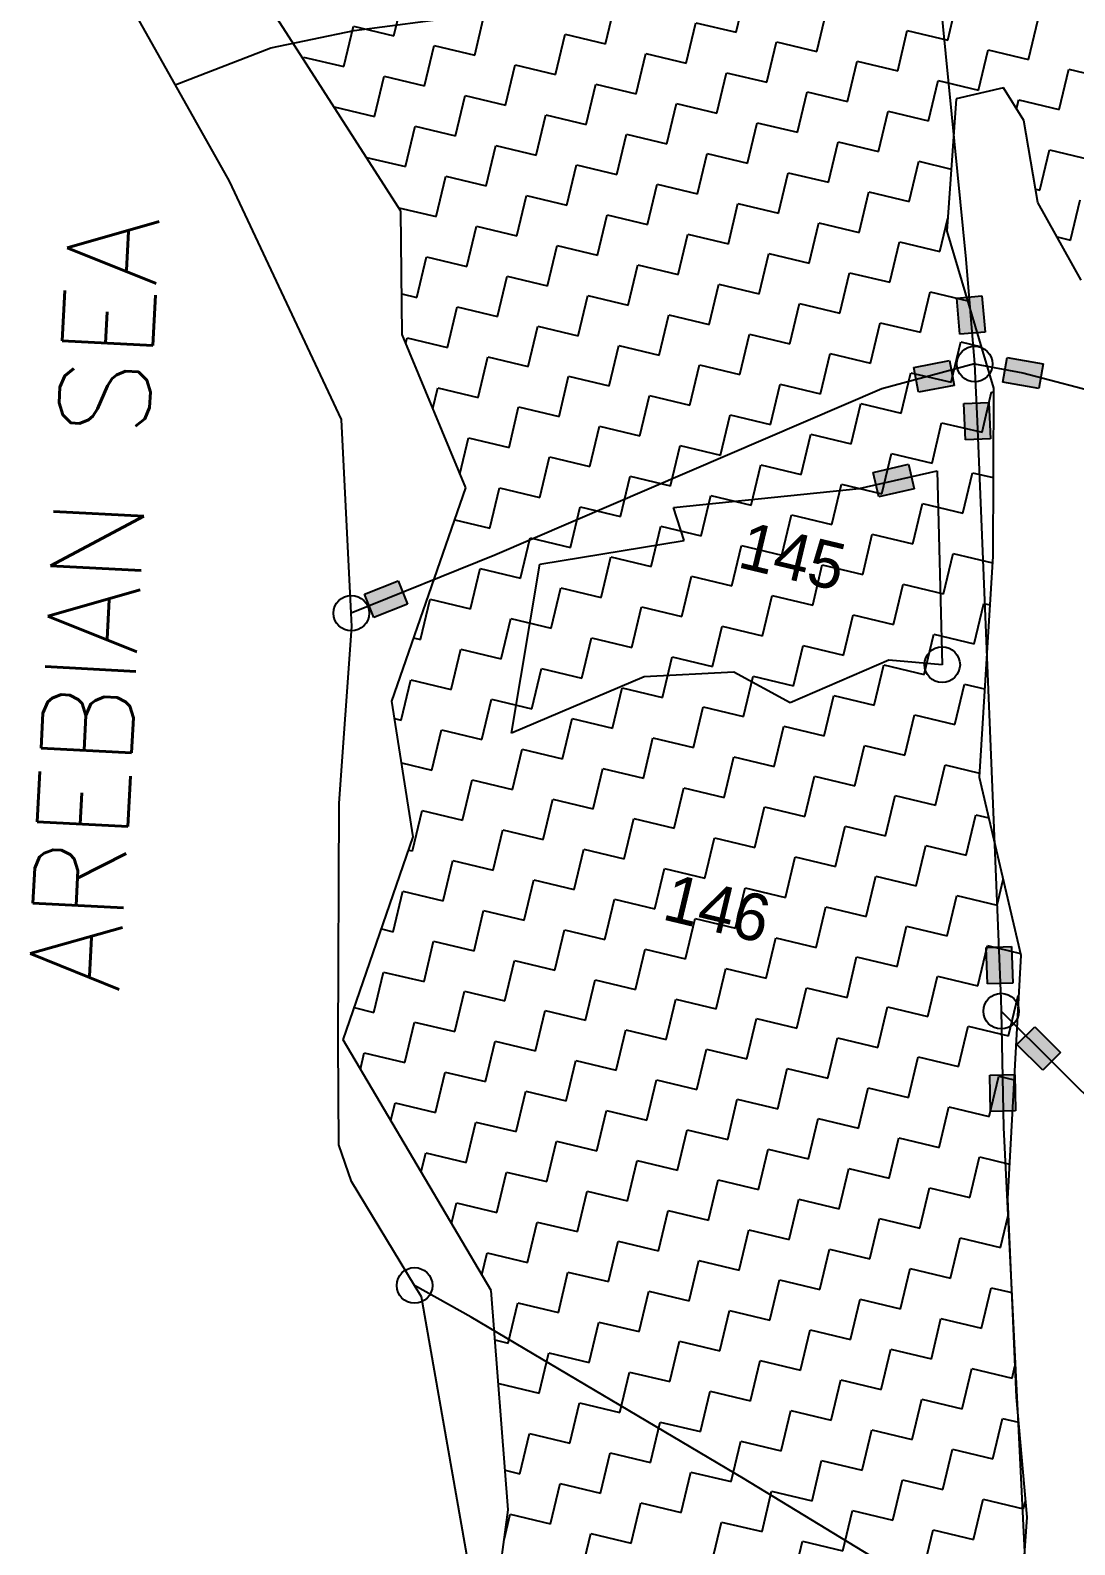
# Model space of a CAD drawing. Header units: metres. Extents: x 318142 to 321969, y 1858939 to 1863690.
# Drawn here: x 318394 to 318807, y 1860778 to 1861377 of the extents above; entities that cross this region are included whole.
import ezdxf

# ---------------------------------------------------------------- set-up
doc = ezdxf.new("R2010")
doc.units = ezdxf.units.M
for name, color, linetype in [('LINE_WATER', 4, 'Continuous'), ('POLY_HATCH', 12, 'Continuous'), ('POLY_PARCEL', 6, 'Continuous'), ('TEXT_MAPOUT', 7, 'Continuous'), ('TEXT_PARCEL', 7, 'Continuous'), ('V_BOUND_LINE', 7, 'Continuous')]:
    doc.layers.add(name, color=color, linetype=linetype)
doc.styles.get("Standard").update_dxf_attribs({"font": 'simplex.shx'})
doc.styles.add('TEXT_MAP', font='')
doc.styles.get('TEXT_MAP').set_extended_font_data('Kruti Dev 050')

msp = doc.modelspace()

# ---------------------------------------------------------------- hatches: boundary and pattern name
for points in [[(318761.64, 1861256.86), (318771.55, 1861257.73), (318770.29, 1861272.06), (318760.38, 1861271.19)], [(318759.34, 1861236.66), (318757.5, 1861246.44), (318743.36, 1861243.78), (318745.2, 1861234)], [(318780.35, 1861247.72), (318778.61, 1861237.93), (318792.77, 1861235.41), (318794.51, 1861245.21)], [(318773.11, 1861229.9), (318763.17, 1861229.45), (318763.82, 1861215.08), (318773.76, 1861215.53)], [(318743.58, 1861195.75), (318741.36, 1861205.45), (318727.34, 1861202.24), (318729.56, 1861192.54)], [(318526.25, 1861154.05), (318529.96, 1861144.82), (318543.31, 1861150.19), (318539.59, 1861159.42)], [(318772.58, 1861000), (318782.52, 1861000.35), (318782.02, 1861014.72), (318772.07, 1861014.38)], [(318791.21, 1860983.04), (318784.19, 1860975.99), (318794.38, 1860965.84), (318801.4, 1860972.89)], [(318783.39, 1860964.13), (318773.44, 1860963.94), (318773.71, 1860949.56), (318783.66, 1860949.75)]]:
    msp.add_hatch(color=256).paths.add_polyline_path(points)

# ---------------------------------------------------------------- linework, layer by layer
for p, q in [((318760.38, 1861271.19), (318770.29, 1861272.06)), ((318761.64, 1861256.86), (318760.38, 1861271.19)), ((318770.29, 1861272.06), (318771.55, 1861257.73)), ((318771.55, 1861257.73), (318761.64, 1861256.86)), ((318743.36, 1861243.78), (318757.5, 1861246.44)), ((318757.5, 1861246.44), (318759.34, 1861236.66)), ((318778.61, 1861237.93), (318780.35, 1861247.72)), ((318780.35, 1861247.72), (318794.51, 1861245.21)), ((318745.2, 1861234), (318743.36, 1861243.78)), ((318794.51, 1861245.21), (318792.77, 1861235.41)), ((318759.34, 1861236.66), (318745.2, 1861234)), ((318792.77, 1861235.41), (318778.61, 1861237.93)), ((318763.17, 1861229.45), (318773.11, 1861229.9)), ((318763.82, 1861215.08), (318763.17, 1861229.45)), ((318773.11, 1861229.9), (318773.76, 1861215.53)), ((318773.76, 1861215.53), (318763.82, 1861215.08)), ((318727.34, 1861202.24), (318741.36, 1861205.45)), ((318741.36, 1861205.45), (318743.58, 1861195.75)), ((318729.56, 1861192.54), (318727.34, 1861202.24)), ((318743.58, 1861195.75), (318729.56, 1861192.54)), ((318526.25, 1861154.05), (318539.59, 1861159.42)), ((318539.59, 1861159.42), (318543.31, 1861150.19)), ((318529.96, 1861144.82), (318526.25, 1861154.05)), ((318543.31, 1861150.19), (318529.96, 1861144.82)), ((318772.07, 1861014.38), (318782.02, 1861014.72)), ((318772.58, 1861000), (318772.07, 1861014.38)), ((318782.02, 1861014.72), (318782.52, 1861000.35)), ((318782.52, 1861000.35), (318772.58, 1861000)), ((318784.19, 1860975.99), (318791.21, 1860983.04)), ((318791.21, 1860983.04), (318801.4, 1860972.89)), ((318794.38, 1860965.84), (318784.19, 1860975.99)), ((318801.4, 1860972.89), (318794.38, 1860965.84)), ((318773.44, 1860963.94), (318783.39, 1860964.13)), ((318773.71, 1860949.56), (318773.44, 1860963.94)), ((318783.39, 1860964.13), (318783.66, 1860949.75)), ((318783.66, 1860949.75), (318773.71, 1860949.56))]:
    msp.add_line(p, q)
for centre in [(318767.45, 1861245.13), (318521.05, 1861146.59), (318754.63, 1861126.22), (318777.94, 1860989.23), (318546.06, 1860880.77)]:
    msp.add_circle(centre, 7.04)
at = {"layer": 'LINE_WATER'}
for p, q in [((318522.13, 1861376.96), (318564.44, 1861382.47)), ((318489.22, 1861370.08), (318522.13, 1861376.96)), ((318451.44, 1861355.54), (318489.22, 1861370.08))]:
    msp.add_line(p, q, dxfattribs=at)
at = {"layer": 'POLY_HATCH'}
for p, q in [((318540.68, 1861305.6), (318482.99, 1861395.42)), ((318778.92, 1861354.34), (318760.13, 1861349.96)), ((318786.91, 1861341.35), (318778.92, 1861354.34)), ((318760.13, 1861349.96), (318756.5, 1861297.62)), ((318792.49, 1861308.98), (318786.91, 1861341.35)), ((318809.56, 1861278.3), (318792.49, 1861308.98)), ((318541.2, 1861256.82), (318540.68, 1861305.6)), ((318756.5, 1861297.62), (318774.95, 1861235.58)), ((318566.27, 1861196.09), (318541.2, 1861256.82)), ((318774.95, 1861235.58), (318774.61, 1861169.15)), ((318537.01, 1861111.84), (318566.27, 1861196.09)), ((318774.61, 1861169.15), (318769.26, 1861081.76)), ((318545.49, 1861058.11), (318537.01, 1861111.84)), ((318769.26, 1861081.76), (318785.71, 1861011.32)), ((318517.83, 1860977.88), (318545.49, 1861058.11)), ((318785.71, 1861011.32), (318780.46, 1860915.04)), ((318576.34, 1860878.75), (318517.83, 1860977.88)), ((318780.46, 1860915.04), (318783.91, 1860836.62)), ((318583.02, 1860792), (318576.34, 1860878.75)), ((318783.91, 1860836.62), (318788.08, 1860789.07)), ((318571.04, 1860703.62), (318583.02, 1860792)), ((318788.08, 1860789.07), (318782.64, 1860710.57))]:
    msp.add_line(p, q, dxfattribs=at)
at = {"layer": 'POLY_HATCH', "linetype": 'Continuous'}
for p, q in [((318537.9, 1861374.85), (318541.71, 1861390.81)), ((318673.19, 1861376.27), (318677.01, 1861392.23)), ((318621.51, 1861371.75), (318625.32, 1861387.7)), ((318705.11, 1861368.64), (318708.92, 1861384.6)), ((318756.8, 1861373.17), (318760.61, 1861389.12)), ((318518.13, 1861362.7), (318521.94, 1861378.66)), ((318521.94, 1861378.66), (318537.9, 1861374.85)), ((318569.82, 1861367.22), (318573.63, 1861383.18)), ((318653.42, 1861364.12), (318657.24, 1861380.08)), ((318657.24, 1861380.08), (318673.19, 1861376.27)), ((318788.72, 1861365.54), (318792.53, 1861381.5)), ((318601.74, 1861359.6), (318605.55, 1861375.56)), ((318605.55, 1861375.56), (318621.51, 1861371.75)), ((318685.34, 1861356.5), (318689.15, 1861372.46)), ((318689.15, 1861372.46), (318705.11, 1861368.64)), ((318737.03, 1861361.02), (318740.84, 1861376.98)), ((318740.84, 1861376.98), (318756.8, 1861373.17)), ((318502, 1861365.81), (318502.17, 1861366.51)), ((318502.17, 1861366.51), (318518.13, 1861362.7)), ((318550.05, 1861355.08), (318553.86, 1861371.03)), ((318553.86, 1861371.03), (318569.82, 1861367.22)), ((318633.65, 1861351.97), (318637.46, 1861367.93)), ((318637.46, 1861367.93), (318653.42, 1861364.12)), ((318768.95, 1861353.4), (318772.76, 1861369.35)), ((318772.76, 1861369.35), (318788.72, 1861365.54)), ((318581.96, 1861347.45), (318585.78, 1861363.41)), ((318585.78, 1861363.41), (318601.74, 1861359.6)), ((318665.57, 1861344.35), (318669.38, 1861360.31)), ((318669.38, 1861360.31), (318685.34, 1861356.5)), ((318717.26, 1861348.87), (318721.07, 1861364.83)), ((318721.07, 1861364.83), (318737.03, 1861361.02)), ((318800.86, 1861345.77), (318804.68, 1861361.73)), ((318804.68, 1861361.73), (318820.63, 1861357.92)), ((318530.28, 1861342.93), (318534.09, 1861358.89)), ((318534.09, 1861358.89), (318550.05, 1861355.08)), ((318613.88, 1861339.83), (318617.69, 1861355.79)), ((318617.69, 1861355.79), (318633.65, 1861351.97)), ((318749.18, 1861341.25), (318752.99, 1861357.21)), ((318752.99, 1861357.21), (318768.95, 1861353.4)), ((318562.19, 1861335.31), (318566.01, 1861351.26)), ((318566.01, 1861351.26), (318581.96, 1861347.45)), ((318645.8, 1861332.2), (318649.61, 1861348.16)), ((318649.61, 1861348.16), (318665.57, 1861344.35)), ((318697.49, 1861336.73), (318701.3, 1861352.68)), ((318701.3, 1861352.68), (318717.26, 1861348.87)), ((318784.05, 1861346), (318784.9, 1861349.58)), ((318784.9, 1861349.58), (318800.86, 1861345.77)), ((318514.3, 1861346.67), (318514.32, 1861346.74)), ((318514.32, 1861346.74), (318530.28, 1861342.93)), ((318594.11, 1861327.68), (318597.92, 1861343.64)), ((318597.92, 1861343.64), (318613.88, 1861339.83)), ((318729.4, 1861329.1), (318733.22, 1861345.06)), ((318733.22, 1861345.06), (318749.18, 1861341.25)), ((318542.42, 1861323.16), (318546.24, 1861339.12)), ((318546.24, 1861339.12), (318562.19, 1861335.31)), ((318626.03, 1861320.06), (318629.84, 1861336.02)), ((318629.84, 1861336.02), (318645.8, 1861332.2)), ((318677.72, 1861324.58), (318681.53, 1861340.54)), ((318681.53, 1861340.54), (318697.49, 1861336.73)), ((318574.34, 1861315.53), (318578.15, 1861331.49)), ((318578.15, 1861331.49), (318594.11, 1861327.68)), ((318709.63, 1861316.96), (318713.45, 1861332.91)), ((318713.45, 1861332.91), (318729.4, 1861329.1)), ((318793.24, 1861313.85), (318797.05, 1861329.81)), ((318797.05, 1861329.81), (318813.01, 1861326)), ((318527.04, 1861326.83), (318542.42, 1861323.16)), ((318606.26, 1861307.91), (318610.07, 1861323.87)), ((318610.07, 1861323.87), (318626.03, 1861320.06)), ((318657.95, 1861312.43), (318661.76, 1861328.39)), ((318661.76, 1861328.39), (318677.72, 1861324.58)), ((318741.55, 1861309.33), (318745.36, 1861325.29)), ((318745.36, 1861325.29), (318758.21, 1861322.22)), ((318554.57, 1861303.39), (318558.38, 1861319.35)), ((318558.38, 1861319.35), (318574.34, 1861315.53)), ((318689.86, 1861304.81), (318693.68, 1861320.77)), ((318693.68, 1861320.77), (318709.63, 1861316.96)), ((318586.49, 1861295.76), (318590.3, 1861311.72)), ((318590.3, 1861311.72), (318606.26, 1861307.91)), ((318638.17, 1861300.29), (318641.99, 1861316.25)), ((318641.99, 1861316.25), (318657.95, 1861312.43)), ((318721.78, 1861297.18), (318725.59, 1861313.14)), ((318725.59, 1861313.14), (318741.55, 1861309.33)), ((318791.58, 1861314.25), (318793.24, 1861313.85)), ((318539.84, 1861306.91), (318554.57, 1861303.39)), ((318670.09, 1861292.66), (318673.9, 1861308.62)), ((318673.9, 1861308.62), (318689.86, 1861304.81)), ((318805.39, 1861294.08), (318809.2, 1861310.04)), ((318618.4, 1861288.14), (318622.22, 1861304.1)), ((318622.22, 1861304.1), (318638.17, 1861300.29)), ((318702.01, 1861285.04), (318705.82, 1861301)), ((318705.82, 1861301), (318721.78, 1861297.18)), ((318753.7, 1861289.56), (318756.86, 1861302.8)), ((318566.72, 1861283.62), (318570.53, 1861299.58)), ((318570.53, 1861299.58), (318586.49, 1861295.76)), ((318650.32, 1861280.52), (318654.13, 1861296.47)), ((318654.13, 1861296.47), (318670.09, 1861292.66)), ((318800.07, 1861295.35), (318805.39, 1861294.08)), ((318598.63, 1861275.99), (318602.45, 1861291.95)), ((318602.45, 1861291.95), (318618.4, 1861288.14)), ((318682.24, 1861272.89), (318686.05, 1861288.85)), ((318686.05, 1861288.85), (318702.01, 1861285.04)), ((318733.93, 1861277.41), (318737.74, 1861293.37)), ((318737.74, 1861293.37), (318753.7, 1861289.56)), ((318546.95, 1861271.47), (318550.76, 1861287.43)), ((318550.76, 1861287.43), (318566.72, 1861283.62)), ((318630.55, 1861268.37), (318634.36, 1861284.33)), ((318634.36, 1861284.33), (318650.32, 1861280.52)), ((318578.86, 1861263.85), (318582.67, 1861279.81)), ((318582.67, 1861279.81), (318598.63, 1861275.99)), ((318662.47, 1861260.74), (318666.28, 1861276.7)), ((318666.28, 1861276.7), (318682.24, 1861272.89)), ((318714.16, 1861265.27), (318717.97, 1861281.23)), ((318717.97, 1861281.23), (318733.93, 1861277.41)), ((318541.03, 1861272.88), (318546.95, 1861271.47)), ((318610.78, 1861256.22), (318614.59, 1861272.18)), ((318614.59, 1861272.18), (318630.55, 1861268.37)), ((318746.07, 1861257.64), (318749.89, 1861273.6)), ((318749.89, 1861273.6), (318764.7, 1861270.06)), ((318559.09, 1861251.7), (318562.9, 1861267.66)), ((318562.9, 1861267.66), (318578.86, 1861263.85)), ((318642.7, 1861248.6), (318646.51, 1861264.56)), ((318646.51, 1861264.56), (318662.47, 1861260.74)), ((318694.39, 1861253.12), (318698.2, 1861269.08)), ((318698.2, 1861269.08), (318714.16, 1861265.27)), ((318591.01, 1861244.08), (318594.82, 1861260.03)), ((318594.82, 1861260.03), (318610.78, 1861256.22)), ((318726.3, 1861245.5), (318730.11, 1861261.46)), ((318730.11, 1861261.46), (318746.07, 1861257.64)), ((318542.62, 1861253.38), (318543.13, 1861255.51)), ((318543.13, 1861255.51), (318559.09, 1861251.7)), ((318622.93, 1861236.45), (318626.74, 1861252.41)), ((318626.74, 1861252.41), (318642.7, 1861248.6)), ((318674.61, 1861240.97), (318678.43, 1861256.93)), ((318678.43, 1861256.93), (318694.39, 1861253.12)), ((318758.22, 1861237.87), (318762.03, 1861253.83)), ((318762.03, 1861253.83), (318770.1, 1861251.9)), ((318571.24, 1861231.93), (318575.05, 1861247.89)), ((318575.05, 1861247.89), (318591.01, 1861244.08)), ((318706.53, 1861233.35), (318710.34, 1861249.31)), ((318710.34, 1861249.31), (318726.3, 1861245.5)), ((318603.16, 1861224.31), (318606.97, 1861240.26)), ((318606.97, 1861240.26), (318622.93, 1861236.45)), ((318654.84, 1861228.83), (318658.66, 1861244.79)), ((318658.66, 1861244.79), (318674.61, 1861240.97)), ((318738.45, 1861225.73), (318742.26, 1861241.68)), ((318742.26, 1861241.68), (318758.22, 1861237.87)), ((318553.31, 1861227.49), (318555.28, 1861235.74)), ((318555.28, 1861235.74), (318571.24, 1861231.93)), ((318686.76, 1861221.2), (318690.57, 1861237.16)), ((318690.57, 1861237.16), (318706.53, 1861233.35)), ((318770.37, 1861218.1), (318774.18, 1861234.06)), ((318774.18, 1861234.06), (318774.94, 1861233.88)), ((318583.39, 1861212.16), (318587.2, 1861228.12)), ((318587.2, 1861228.12), (318603.16, 1861224.31)), ((318635.07, 1861216.68), (318638.89, 1861232.64)), ((318638.89, 1861232.64), (318654.84, 1861228.83)), ((318718.68, 1861213.58), (318722.49, 1861229.54)), ((318722.49, 1861229.54), (318738.45, 1861225.73)), ((318666.99, 1861209.06), (318670.8, 1861225.02)), ((318670.8, 1861225.02), (318686.76, 1861221.2)), ((318750.6, 1861205.96), (318754.41, 1861221.91)), ((318754.41, 1861221.91), (318770.37, 1861218.1)), ((318563.99, 1861201.6), (318567.43, 1861215.97)), ((318567.43, 1861215.97), (318583.39, 1861212.16)), ((318615.3, 1861204.53), (318619.11, 1861220.49)), ((318619.11, 1861220.49), (318635.07, 1861216.68)), ((318698.91, 1861201.43), (318702.72, 1861217.39)), ((318702.72, 1861217.39), (318718.68, 1861213.58)), ((318647.22, 1861196.91), (318651.03, 1861212.87)), ((318651.03, 1861212.87), (318666.99, 1861209.06)), ((318595.53, 1861192.39), (318599.34, 1861208.35)), ((318599.34, 1861208.35), (318615.3, 1861204.53)), ((318679.14, 1861189.29), (318682.95, 1861205.24)), ((318682.95, 1861205.24), (318698.91, 1861201.43)), ((318730.83, 1861193.81), (318734.64, 1861209.77)), ((318734.64, 1861209.77), (318750.6, 1861205.96)), ((318627.45, 1861184.76), (318631.26, 1861200.72)), ((318631.26, 1861200.72), (318647.22, 1861196.91)), ((318762.74, 1861186.18), (318766.55, 1861202.14)), ((318766.55, 1861202.14), (318774.77, 1861200.18)), ((318575.76, 1861180.24), (318579.57, 1861196.2)), ((318579.57, 1861196.2), (318595.53, 1861192.39)), ((318659.37, 1861177.14), (318663.18, 1861193.1)), ((318663.18, 1861193.1), (318679.14, 1861189.29)), ((318711.05, 1861181.66), (318714.87, 1861197.62)), ((318714.87, 1861197.62), (318730.83, 1861193.81)), ((318607.68, 1861172.62), (318611.49, 1861188.58)), ((318611.49, 1861188.58), (318627.45, 1861184.76)), ((318742.97, 1861174.04), (318746.78, 1861190)), ((318746.78, 1861190), (318762.74, 1861186.18)), ((318561.92, 1861183.55), (318575.76, 1861180.24)), ((318639.6, 1861164.99), (318643.41, 1861180.95)), ((318643.41, 1861180.95), (318659.37, 1861177.14)), ((318691.28, 1861169.52), (318695.1, 1861185.47)), ((318695.1, 1861185.47), (318711.05, 1861181.66)), ((318587.91, 1861160.47), (318591.72, 1861176.43)), ((318591.72, 1861176.43), (318607.68, 1861172.62)), ((318723.2, 1861161.89), (318727.01, 1861177.85)), ((318727.01, 1861177.85), (318742.97, 1861174.04)), ((318619.82, 1861152.85), (318623.64, 1861168.81)), ((318623.64, 1861168.81), (318639.6, 1861164.99)), ((318671.51, 1861157.37), (318675.32, 1861173.33)), ((318675.32, 1861173.33), (318691.28, 1861169.52)), ((318755.12, 1861154.27), (318758.93, 1861170.23)), ((318758.93, 1861170.23), (318774.45, 1861166.52)), ((318568.14, 1861148.32), (318571.95, 1861164.28)), ((318571.95, 1861164.28), (318587.91, 1861160.47)), ((318703.43, 1861149.74), (318707.24, 1861165.7)), ((318707.24, 1861165.7), (318723.2, 1861161.89)), ((318600.05, 1861140.7), (318603.87, 1861156.66)), ((318603.87, 1861156.66), (318619.82, 1861152.85)), ((318651.74, 1861145.22), (318655.55, 1861161.18)), ((318655.55, 1861161.18), (318671.51, 1861157.37)), ((318735.35, 1861142.12), (318739.16, 1861158.08)), ((318739.16, 1861158.08), (318755.12, 1861154.27)), ((318548.37, 1861136.18), (318552.18, 1861152.14)), ((318552.18, 1861152.14), (318568.14, 1861148.32)), ((318683.66, 1861137.6), (318687.47, 1861153.56)), ((318687.47, 1861153.56), (318703.43, 1861149.74)), ((318767.26, 1861134.5), (318771.08, 1861150.45)), ((318771.08, 1861150.45), (318773.43, 1861149.89)), ((318580.28, 1861128.55), (318584.1, 1861144.51)), ((318584.1, 1861144.51), (318600.05, 1861140.7)), ((318631.97, 1861133.08), (318635.78, 1861149.03)), ((318635.78, 1861149.03), (318651.74, 1861145.22)), ((318715.58, 1861129.97), (318719.39, 1861145.93)), ((318719.39, 1861145.93), (318735.35, 1861142.12)), ((318663.89, 1861125.45), (318667.7, 1861141.41)), ((318667.7, 1861141.41), (318683.66, 1861137.6)), ((318747.49, 1861122.35), (318751.31, 1861138.31)), ((318751.31, 1861138.31), (318767.26, 1861134.5)), ((318545.69, 1861136.82), (318548.37, 1861136.18)), ((318560.51, 1861116.41), (318564.32, 1861132.37)), ((318564.32, 1861132.37), (318580.28, 1861128.55)), ((318612.2, 1861120.93), (318616.01, 1861136.89)), ((318616.01, 1861136.89), (318631.97, 1861133.08)), ((318695.81, 1861117.83), (318699.62, 1861133.79)), ((318699.62, 1861133.79), (318715.58, 1861129.97)), ((318644.12, 1861113.3), (318647.93, 1861129.26)), ((318647.93, 1861129.26), (318663.89, 1861125.45)), ((318727.72, 1861110.2), (318731.54, 1861126.16)), ((318731.54, 1861126.16), (318747.49, 1861122.35)), ((318540.74, 1861104.26), (318544.55, 1861120.22)), ((318544.55, 1861120.22), (318560.51, 1861116.41)), ((318592.43, 1861108.78), (318596.24, 1861124.74)), ((318596.24, 1861124.74), (318612.2, 1861120.93)), ((318676.04, 1861105.68), (318679.85, 1861121.64)), ((318679.85, 1861121.64), (318695.81, 1861117.83)), ((318624.35, 1861101.16), (318628.16, 1861117.12)), ((318628.16, 1861117.12), (318644.12, 1861113.3)), ((318759.64, 1861102.58), (318763.45, 1861118.54)), ((318763.45, 1861118.54), (318771.4, 1861116.64)), ((318572.66, 1861096.64), (318576.47, 1861112.59)), ((318576.47, 1861112.59), (318592.43, 1861108.78)), ((318656.26, 1861093.53), (318660.08, 1861109.49)), ((318660.08, 1861109.49), (318676.04, 1861105.68)), ((318707.95, 1861098.06), (318711.76, 1861114.02)), ((318711.76, 1861114.02), (318727.72, 1861110.2)), ((318538.11, 1861104.89), (318540.74, 1861104.26)), ((318604.58, 1861089.01), (318608.39, 1861104.97)), ((318608.39, 1861104.97), (318624.35, 1861101.16)), ((318739.87, 1861090.43), (318743.68, 1861106.39)), ((318743.68, 1861106.39), (318759.64, 1861102.58)), ((318552.89, 1861084.49), (318556.7, 1861100.45)), ((318556.7, 1861100.45), (318572.66, 1861096.64)), ((318636.49, 1861081.39), (318640.31, 1861097.35)), ((318640.31, 1861097.35), (318656.26, 1861093.53)), ((318688.18, 1861085.91), (318691.99, 1861101.87)), ((318691.99, 1861101.87), (318707.95, 1861098.06)), ((318584.81, 1861076.87), (318588.62, 1861092.82)), ((318588.62, 1861092.82), (318604.58, 1861089.01)), ((318720.1, 1861078.29), (318723.91, 1861094.24)), ((318723.91, 1861094.24), (318739.87, 1861090.43)), ((318540.87, 1861087.36), (318552.89, 1861084.49)), ((318616.72, 1861069.24), (318620.54, 1861085.2)), ((318620.54, 1861085.2), (318636.49, 1861081.39)), ((318668.41, 1861073.76), (318672.22, 1861089.72)), ((318672.22, 1861089.72), (318688.18, 1861085.91)), ((318752.02, 1861070.66), (318755.83, 1861086.62)), ((318755.83, 1861086.62), (318769.36, 1861083.39)), ((318565.03, 1861064.72), (318568.85, 1861080.68)), ((318568.85, 1861080.68), (318584.81, 1861076.87)), ((318700.33, 1861066.14), (318704.14, 1861082.1)), ((318704.14, 1861082.1), (318720.1, 1861078.29)), ((318596.95, 1861057.09), (318600.76, 1861073.05)), ((318600.76, 1861073.05), (318616.72, 1861069.24)), ((318648.64, 1861061.62), (318652.45, 1861077.58)), ((318652.45, 1861077.58), (318668.41, 1861073.76)), ((318732.25, 1861058.52), (318736.06, 1861074.47)), ((318736.06, 1861074.47), (318752.02, 1861070.66)), ((318545.26, 1861052.57), (318549.08, 1861068.53)), ((318549.08, 1861068.53), (318565.03, 1861064.72)), ((318680.56, 1861053.99), (318684.37, 1861069.95)), ((318684.37, 1861069.95), (318700.33, 1861066.14)), ((318764.16, 1861050.89), (318767.98, 1861066.85)), ((318767.98, 1861066.85), (318773.03, 1861065.64)), ((318577.18, 1861044.95), (318580.99, 1861060.91)), ((318580.99, 1861060.91), (318596.95, 1861057.09)), ((318628.87, 1861049.47), (318632.68, 1861065.43)), ((318632.68, 1861065.43), (318648.64, 1861061.62)), ((318712.47, 1861046.37), (318716.29, 1861062.33)), ((318716.29, 1861062.33), (318732.25, 1861058.52)), ((318660.79, 1861041.85), (318664.6, 1861057.8)), ((318664.6, 1861057.8), (318680.56, 1861053.99)), ((318744.39, 1861038.74), (318748.2, 1861054.7)), ((318748.2, 1861054.7), (318764.16, 1861050.89)), ((318543.71, 1861052.94), (318545.26, 1861052.57)), ((318557.41, 1861032.8), (318561.22, 1861048.76)), ((318561.22, 1861048.76), (318577.18, 1861044.95)), ((318609.1, 1861037.32), (318612.91, 1861053.28)), ((318612.91, 1861053.28), (318628.87, 1861049.47)), ((318692.7, 1861034.22), (318696.52, 1861050.18)), ((318696.52, 1861050.18), (318712.47, 1861046.37)), ((318641.02, 1861029.7), (318644.83, 1861045.66)), ((318644.83, 1861045.66), (318660.79, 1861041.85)), ((318724.62, 1861026.6), (318728.43, 1861042.56)), ((318728.43, 1861042.56), (318744.39, 1861038.74)), ((318537.64, 1861020.65), (318541.45, 1861036.61)), ((318541.45, 1861036.61), (318557.41, 1861032.8)), ((318589.33, 1861025.18), (318593.14, 1861041.14)), ((318593.14, 1861041.14), (318609.1, 1861037.32)), ((318672.93, 1861022.08), (318676.75, 1861038.03)), ((318676.75, 1861038.03), (318692.7, 1861034.22)), ((318776.31, 1861031.12), (318778.73, 1861041.24)), ((318621.25, 1861017.55), (318625.06, 1861033.51)), ((318625.06, 1861033.51), (318641.02, 1861029.7)), ((318704.85, 1861014.45), (318708.66, 1861030.41)), ((318708.66, 1861030.41), (318724.62, 1861026.6)), ((318756.54, 1861018.97), (318760.35, 1861034.93)), ((318760.35, 1861034.93), (318776.31, 1861031.12)), ((318569.56, 1861013.03), (318573.37, 1861028.99)), ((318573.37, 1861028.99), (318589.33, 1861025.18)), ((318653.16, 1861009.93), (318656.97, 1861025.89)), ((318656.97, 1861025.89), (318672.93, 1861022.08)), ((318532.96, 1861021.77), (318537.64, 1861020.65)), ((318601.47, 1861005.41), (318605.29, 1861021.37)), ((318605.29, 1861021.37), (318621.25, 1861017.55)), ((318685.08, 1861002.3), (318688.89, 1861018.26)), ((318688.89, 1861018.26), (318704.85, 1861014.45)), ((318736.77, 1861006.83), (318740.58, 1861022.79)), ((318740.58, 1861022.79), (318756.54, 1861018.97)), ((318549.79, 1861000.88), (318553.6, 1861016.84)), ((318553.6, 1861016.84), (318569.56, 1861013.03)), ((318633.39, 1860997.78), (318637.2, 1861013.74)), ((318637.2, 1861013.74), (318653.16, 1861009.93)), ((318768.69, 1860999.2), (318772.5, 1861015.16)), ((318772.5, 1861015.16), (318785.54, 1861012.04)), ((318581.7, 1860993.26), (318585.52, 1861009.22)), ((318585.52, 1861009.22), (318601.47, 1861005.41)), ((318717, 1860994.68), (318720.81, 1861010.64)), ((318720.81, 1861010.64), (318736.77, 1861006.83)), ((318530.02, 1860988.74), (318533.83, 1861004.7)), ((318533.83, 1861004.7), (318549.79, 1861000.88)), ((318613.62, 1860985.64), (318617.43, 1861001.59)), ((318617.43, 1861001.59), (318633.39, 1860997.78)), ((318665.31, 1860990.16), (318669.12, 1861006.12)), ((318669.12, 1861006.12), (318685.08, 1861002.3)), ((318748.91, 1860987.06), (318752.73, 1861003.01)), ((318752.73, 1861003.01), (318768.69, 1860999.2)), ((318561.93, 1860981.11), (318565.75, 1860997.07)), ((318565.75, 1860997.07), (318581.7, 1860993.26)), ((318697.23, 1860982.53), (318701.04, 1860998.49)), ((318701.04, 1860998.49), (318717, 1860994.68)), ((318780.83, 1860979.43), (318784.64, 1860995.39)), ((318784.64, 1860995.39), (318784.84, 1860995.34)), ((318522.22, 1860990.6), (318530.02, 1860988.74)), ((318593.85, 1860973.49), (318597.66, 1860989.45)), ((318597.66, 1860989.45), (318613.62, 1860985.64)), ((318645.54, 1860978.01), (318649.35, 1860993.97)), ((318649.35, 1860993.97), (318665.31, 1860990.16)), ((318729.14, 1860974.91), (318732.96, 1860990.87)), ((318732.96, 1860990.87), (318748.91, 1860987.06)), ((318542.16, 1860968.97), (318545.97, 1860984.93)), ((318545.97, 1860984.93), (318561.93, 1860981.11)), ((318677.46, 1860970.39), (318681.27, 1860986.35)), ((318681.27, 1860986.35), (318697.23, 1860982.53)), ((318761.06, 1860967.29), (318764.87, 1860983.24)), ((318764.87, 1860983.24), (318780.83, 1860979.43)), ((318574.08, 1860961.34), (318577.89, 1860977.3)), ((318577.89, 1860977.3), (318593.85, 1860973.49)), ((318625.77, 1860965.86), (318629.58, 1860981.82)), ((318629.58, 1860981.82), (318645.54, 1860978.01)), ((318709.37, 1860962.76), (318713.19, 1860978.72)), ((318713.19, 1860978.72), (318729.14, 1860974.91)), ((318524.66, 1860966.31), (318526.2, 1860972.78)), ((318526.2, 1860972.78), (318542.16, 1860968.97)), ((318657.69, 1860958.24), (318661.5, 1860974.2)), ((318661.5, 1860974.2), (318677.46, 1860970.39)), ((318741.29, 1860955.14), (318745.1, 1860971.1)), ((318745.1, 1860971.1), (318761.06, 1860967.29)), ((318554.31, 1860949.2), (318558.12, 1860965.15)), ((318558.12, 1860965.15), (318574.08, 1860961.34)), ((318606, 1860953.72), (318609.81, 1860969.68)), ((318609.81, 1860969.68), (318625.77, 1860965.86)), ((318689.6, 1860950.62), (318693.41, 1860966.58)), ((318693.41, 1860966.58), (318709.37, 1860962.76)), ((318637.91, 1860946.09), (318641.73, 1860962.05)), ((318641.73, 1860962.05), (318657.69, 1860958.24)), ((318721.52, 1860942.99), (318725.33, 1860958.95)), ((318725.33, 1860958.95), (318741.29, 1860955.14)), ((318773.21, 1860947.51), (318777.02, 1860963.47)), ((318777.02, 1860963.47), (318783.02, 1860962.04)), ((318536.67, 1860945.97), (318538.35, 1860953.01)), ((318538.35, 1860953.01), (318554.31, 1860949.2)), ((318586.23, 1860941.57), (318590.04, 1860957.53)), ((318590.04, 1860957.53), (318606, 1860953.72)), ((318669.83, 1860938.47), (318673.64, 1860954.43)), ((318673.64, 1860954.43), (318689.6, 1860950.62)), ((318618.14, 1860933.95), (318621.96, 1860949.91)), ((318621.96, 1860949.91), (318637.91, 1860946.09)), ((318701.75, 1860930.85), (318705.56, 1860946.8)), ((318705.56, 1860946.8), (318721.52, 1860942.99)), ((318753.44, 1860935.37), (318757.25, 1860951.33)), ((318757.25, 1860951.33), (318773.21, 1860947.51)), ((318566.46, 1860929.43), (318570.27, 1860945.38)), ((318570.27, 1860945.38), (318586.23, 1860941.57)), ((318650.06, 1860926.32), (318653.87, 1860942.28)), ((318653.87, 1860942.28), (318669.83, 1860938.47)), ((318598.37, 1860921.8), (318602.18, 1860937.76)), ((318602.18, 1860937.76), (318618.14, 1860933.95)), ((318681.98, 1860918.7), (318685.79, 1860934.66)), ((318685.79, 1860934.66), (318701.75, 1860930.85)), ((318733.67, 1860923.22), (318737.48, 1860939.18)), ((318737.48, 1860939.18), (318753.44, 1860935.37)), ((318548.68, 1860925.62), (318550.5, 1860933.24)), ((318550.5, 1860933.24), (318566.46, 1860929.43)), ((318630.29, 1860914.18), (318634.1, 1860930.14)), ((318634.1, 1860930.14), (318650.06, 1860926.32)), ((318765.58, 1860915.6), (318769.4, 1860931.56)), ((318769.4, 1860931.56), (318781.21, 1860928.73)), ((318578.6, 1860909.65), (318582.41, 1860925.61)), ((318582.41, 1860925.61), (318598.37, 1860921.8)), ((318662.21, 1860906.55), (318666.02, 1860922.51)), ((318666.02, 1860922.51), (318681.98, 1860918.7)), ((318713.9, 1860911.08), (318717.71, 1860927.03)), ((318717.71, 1860927.03), (318733.67, 1860923.22)), ((318610.52, 1860902.03), (318614.33, 1860917.99)), ((318614.33, 1860917.99), (318630.29, 1860914.18)), ((318745.81, 1860903.45), (318749.62, 1860919.41)), ((318749.62, 1860919.41), (318765.58, 1860915.6)), ((318560.69, 1860905.28), (318562.64, 1860913.47)), ((318562.64, 1860913.47), (318578.6, 1860909.65)), ((318694.12, 1860898.93), (318697.94, 1860914.89)), ((318697.94, 1860914.89), (318713.9, 1860911.08)), ((318590.75, 1860889.88), (318594.56, 1860905.84)), ((318594.56, 1860905.84), (318610.52, 1860902.03)), ((318642.44, 1860894.41), (318646.25, 1860910.36)), ((318646.25, 1860910.36), (318662.21, 1860906.55)), ((318726.04, 1860891.3), (318729.85, 1860907.26)), ((318729.85, 1860907.26), (318745.81, 1860903.45)), ((318777.73, 1860895.83), (318780.75, 1860908.46)), ((318674.35, 1860886.78), (318678.17, 1860902.74)), ((318678.17, 1860902.74), (318694.12, 1860898.93)), ((318757.96, 1860883.68), (318761.77, 1860899.64)), ((318761.77, 1860899.64), (318777.73, 1860895.83)), ((318572.7, 1860884.93), (318574.79, 1860893.7)), ((318574.79, 1860893.7), (318590.75, 1860889.88)), ((318622.67, 1860882.26), (318626.48, 1860898.22)), ((318626.48, 1860898.22), (318642.44, 1860894.41)), ((318706.27, 1860879.16), (318710.08, 1860895.12)), ((318710.08, 1860895.12), (318726.04, 1860891.3)), ((318654.58, 1860874.64), (318658.4, 1860890.59)), ((318658.4, 1860890.59), (318674.35, 1860886.78)), ((318738.19, 1860871.53), (318742, 1860887.49)), ((318742, 1860887.49), (318757.96, 1860883.68)), ((318602.9, 1860870.11), (318606.71, 1860886.07)), ((318606.71, 1860886.07), (318622.67, 1860882.26)), ((318686.5, 1860867.01), (318690.31, 1860882.97)), ((318690.31, 1860882.97), (318706.27, 1860879.16)), ((318634.81, 1860862.49), (318638.62, 1860878.45)), ((318638.62, 1860878.45), (318654.58, 1860874.64)), ((318718.42, 1860859.39), (318722.23, 1860875.35)), ((318722.23, 1860875.35), (318738.19, 1860871.53)), ((318770.11, 1860863.91), (318773.92, 1860879.87)), ((318773.92, 1860879.87), (318782.09, 1860877.92)), ((318583.12, 1860857.97), (318586.94, 1860873.92)), ((318586.94, 1860873.92), (318602.9, 1860870.11)), ((318666.73, 1860854.86), (318670.54, 1860870.82)), ((318670.54, 1860870.82), (318686.5, 1860867.01)), ((318615.04, 1860850.34), (318618.85, 1860866.3)), ((318618.85, 1860866.3), (318634.81, 1860862.49)), ((318698.65, 1860847.24), (318702.46, 1860863.2)), ((318702.46, 1860863.2), (318718.42, 1860859.39)), ((318750.34, 1860851.76), (318754.15, 1860867.72)), ((318754.15, 1860867.72), (318770.11, 1860863.91)), ((318577.85, 1860859.23), (318583.12, 1860857.97)), ((318646.96, 1860842.72), (318650.77, 1860858.68)), ((318650.77, 1860858.68), (318666.73, 1860854.86)), ((318595.27, 1860838.2), (318599.08, 1860854.15)), ((318599.08, 1860854.15), (318615.04, 1860850.34)), ((318678.88, 1860835.09), (318682.69, 1860851.05)), ((318682.69, 1860851.05), (318698.65, 1860847.24)), ((318730.56, 1860839.62), (318734.38, 1860855.57)), ((318734.38, 1860855.57), (318750.34, 1860851.76)), ((318627.19, 1860830.57), (318631, 1860846.53)), ((318631, 1860846.53), (318646.96, 1860842.72)), ((318762.48, 1860831.99), (318766.29, 1860847.95)), ((318766.29, 1860847.95), (318782.25, 1860844.14)), ((318782.25, 1860844.14), (318783.37, 1860848.83)), ((318579.21, 1860841.56), (318579.31, 1860842.01)), ((318579.31, 1860842.01), (318595.27, 1860838.2)), ((318659.11, 1860822.95), (318662.92, 1860838.91)), ((318662.92, 1860838.91), (318678.88, 1860835.09)), ((318710.79, 1860827.47), (318714.61, 1860843.43)), ((318714.61, 1860843.43), (318730.56, 1860839.62)), ((318607.42, 1860818.42), (318611.23, 1860834.38)), ((318611.23, 1860834.38), (318627.19, 1860830.57)), ((318742.71, 1860819.85), (318746.52, 1860835.8)), ((318746.52, 1860835.8), (318762.48, 1860831.99)), ((318639.33, 1860810.8), (318643.15, 1860826.76)), ((318643.15, 1860826.76), (318659.11, 1860822.95)), ((318691.02, 1860815.32), (318694.84, 1860831.28)), ((318694.84, 1860831.28), (318710.79, 1860827.47)), ((318774.63, 1860812.22), (318778.44, 1860828.18)), ((318778.44, 1860828.18), (318784.78, 1860826.66)), ((318587.65, 1860806.28), (318591.46, 1860822.24)), ((318591.46, 1860822.24), (318607.42, 1860818.42)), ((318722.94, 1860807.7), (318726.75, 1860823.66)), ((318726.75, 1860823.66), (318742.71, 1860819.85)), ((318619.56, 1860798.65), (318623.38, 1860814.61)), ((318623.38, 1860814.61), (318639.33, 1860810.8)), ((318671.25, 1860803.18), (318675.06, 1860819.14)), ((318675.06, 1860819.14), (318691.02, 1860815.32)), ((318754.86, 1860800.07), (318758.67, 1860816.03)), ((318758.67, 1860816.03), (318774.63, 1860812.22)), ((318703.17, 1860795.55), (318706.98, 1860811.51)), ((318706.98, 1860811.51), (318722.94, 1860807.7)), ((318581.81, 1860807.67), (318587.65, 1860806.28)), ((318651.48, 1860791.03), (318655.29, 1860806.99)), ((318655.29, 1860806.99), (318671.25, 1860803.18)), ((318735.09, 1860787.93), (318738.9, 1860803.89)), ((318738.9, 1860803.89), (318754.86, 1860800.07)), ((318599.79, 1860786.51), (318603.61, 1860802.47)), ((318603.61, 1860802.47), (318619.56, 1860798.65)), ((318683.4, 1860783.41), (318687.21, 1860799.36)), ((318687.21, 1860799.36), (318703.17, 1860795.55)), ((318631.71, 1860778.88), (318635.52, 1860794.84)), ((318635.52, 1860794.84), (318651.48, 1860791.03)), ((318715.32, 1860775.78), (318719.13, 1860791.74)), ((318719.13, 1860791.74), (318735.09, 1860787.93)), ((318767, 1860780.3), (318770.82, 1860796.26)), ((318770.82, 1860796.26), (318786.77, 1860792.45)), ((318786.77, 1860792.45), (318787.51, 1860795.54)), ((318581.42, 1860780.22), (318583.83, 1860790.32)), ((318583.83, 1860790.32), (318599.79, 1860786.51)), ((318663.63, 1860771.26), (318667.44, 1860787.22)), ((318667.44, 1860787.22), (318683.4, 1860783.41)), ((318611.94, 1860766.74), (318615.75, 1860782.7)), ((318615.75, 1860782.7), (318631.71, 1860778.88)), ((318695.55, 1860763.63), (318699.36, 1860779.59)), ((318699.36, 1860779.59), (318715.32, 1860775.78)), ((318747.23, 1860768.16), (318751.05, 1860784.12)), ((318751.05, 1860784.12), (318767, 1860780.3))]:
    msp.add_line(p, q, dxfattribs=at)
at = {"layer": 'POLY_PARCEL'}
for p, q in [((318750.3, 1861425.43), (318764.02, 1861286.63)), ((318764.02, 1861286.63), (318767.45, 1861245.13)), ((318767.45, 1861245.13), (318730.81, 1861235.35)), ((318767.45, 1861245.13), (318768.47, 1861222.49)), ((318767.45, 1861245.13), (318786.56, 1861241.57)), ((318786.56, 1861241.57), (318863.95, 1861221.19)), ((318730.81, 1861235.35), (318577.84, 1861169.46)), ((318768.47, 1861222.49), (318777.85, 1860993.96)), ((318721.78, 1861195.87), (318752.63, 1861202.92)), ((318752.63, 1861202.92), (318754.63, 1861126.22)), ((318648.41, 1861188.38), (318721.78, 1861195.87)), ((318652.65, 1861175.3), (318648.41, 1861188.38)), ((318595.62, 1861165.97), (318652.65, 1861175.3)), ((318577.84, 1861169.46), (318521.05, 1861146.59)), ((318584.38, 1861099.19), (318595.62, 1861165.97)), ((318733.56, 1861128.01), (318694.47, 1861111.15)), ((318754.63, 1861126.22), (318733.56, 1861128.01)), ((318636.82, 1861121.39), (318584.38, 1861099.19)), ((318672.32, 1861123.22), (318636.82, 1861121.39)), ((318694.47, 1861111.15), (318672.32, 1861123.22)), ((318777.85, 1860993.96), (318777.94, 1860989.23)), ((318777.94, 1860989.23), (318933.98, 1860833.88)), ((318777.94, 1860989.23), (318778.81, 1860943.27)), ((318778.81, 1860943.27), (318788.66, 1860746.48)), ((318568.4, 1860868.26), (318546.06, 1860880.77)), ((318676.06, 1860804.43), (318568.4, 1860868.26)), ((318769.82, 1860747.46), (318676.06, 1860804.43))]:
    msp.add_line(p, q, dxfattribs=at)
at = {"layer": 'V_BOUND_LINE'}
for p, q in [((318472.84, 1861317.41), (318419.86, 1861411.8)), ((318517.13, 1861223.15), (318472.84, 1861317.41)), ((318521.05, 1861146.59), (318517.13, 1861223.15)), ((318521.32, 1861141.38), (318521.05, 1861146.59)), ((318516.24, 1861071.5), (318521.32, 1861141.38)), ((318515.89, 1860976.78), (318516.24, 1861071.5)), ((318516.15, 1860936.33), (318515.89, 1860976.78)), ((318521.16, 1860921.84), (318516.15, 1860936.33)), ((318546.06, 1860880.77), (318521.16, 1860921.84)), ((318548.77, 1860876.31), (318546.06, 1860880.77)), ((318568.1, 1860766.73), (318548.77, 1860876.31))]:
    msp.add_line(p, q, dxfattribs=at)

# ---------------------------------------------------------------- texts
at = {"layer": 'TEXT_MAPOUT'}
msp.add_text('AREBIAN SEA', height=35.8388, rotation=87.01244, dxfattribs=at).set_placement((318429.23, 1860996.28))
at = {"layer": 'TEXT_PARCEL', "style": 'TEXT_MAP'}
for s, p in [('145', (318673.18, 1861164.89)), ('146', (318643.41, 1861025.63))]:
    msp.add_text(s, height=18.604, rotation=346.56535, dxfattribs=at).set_placement(p)

doc.saveas('drawing.dxf')
